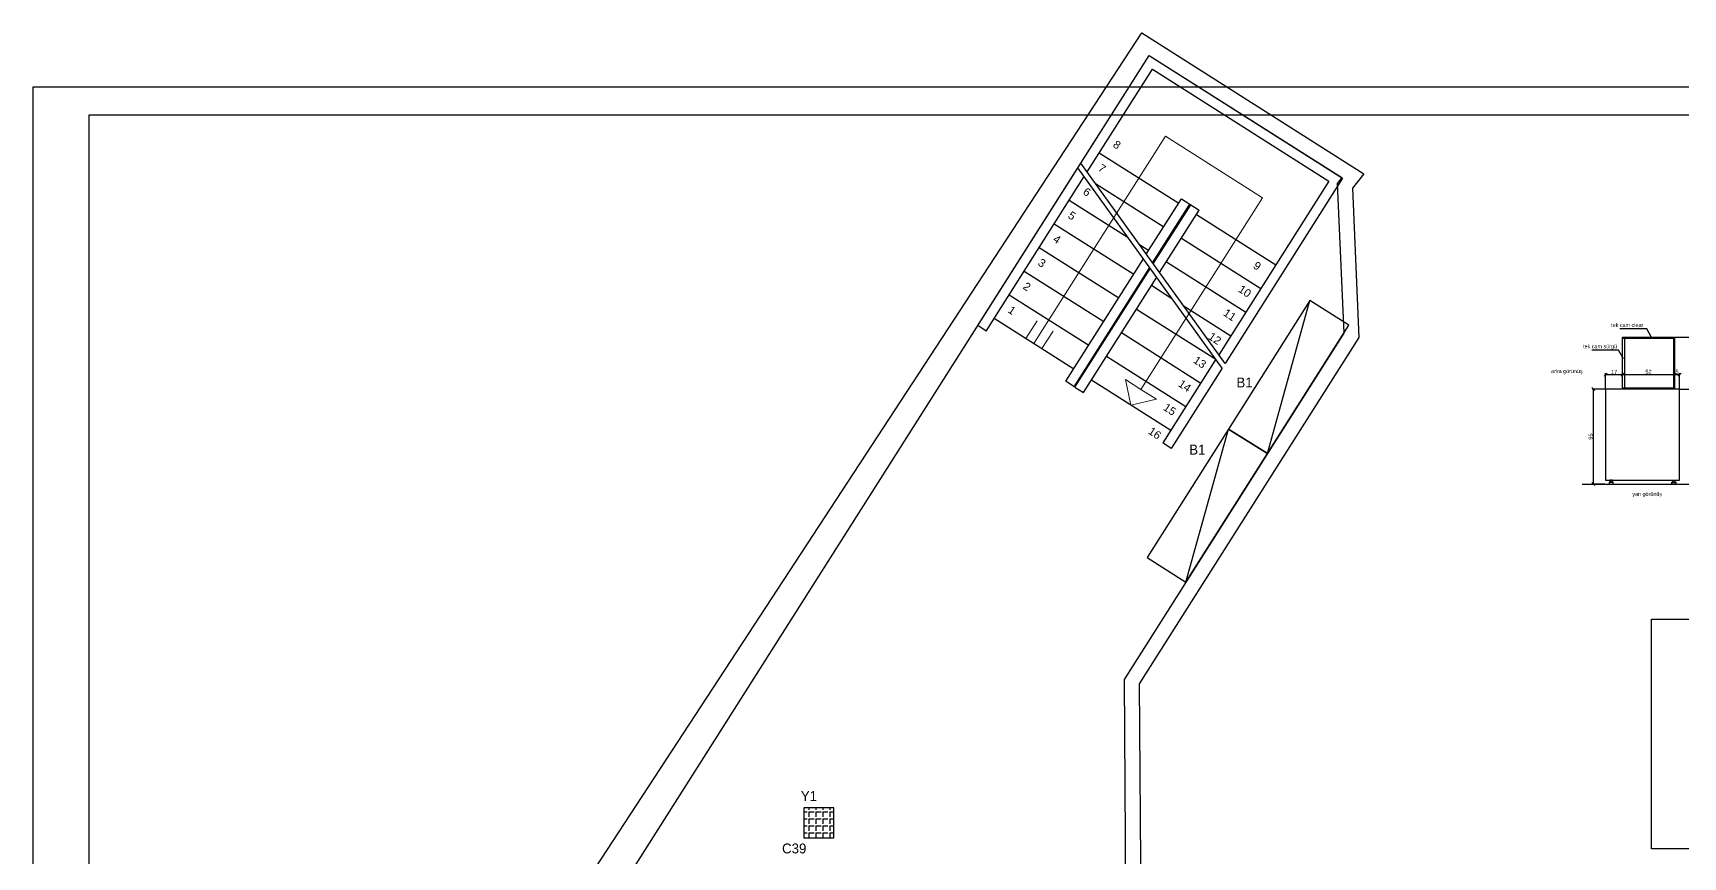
# Model space of a CAD drawing. Header units: centimetres. Extents: x 10243 to 22741, y 2279 to 4414.
# Drawn here: x 13462 to 15112, y 3468 to 4292 of the extents above; entities that cross this region are included whole.
import ezdxf

# ---------------------------------------------------------------- set-up
doc = ezdxf.new("R2010")
doc.units = ezdxf.units.CM
doc.header["$MEASUREMENT"] = 0
doc.layers.add('MUTFAKEKİPMAN', color=1, linetype='Continuous')
doc.layers.add('xxx_Auto_Duvar_Duvar Plan Kesit', color=7, linetype='Continuous', lineweight=30)
doc.layers.add('xxx_Auto_Merdiven_Merdiven', color=163, linetype='Continuous', lineweight=15)
doc.styles.add('AUTOBAN', font='')
doc.styles.get("Standard").update_dxf_attribs({"font": 'arial.ttf'})
doc.styles.add('TAKSİM', font='GOTHIC.TTF', dxfattribs={"height": 20})
doc.styles.get('AUTOBAN').set_extended_font_data('Helvetica Normal Tr')
doc.dimstyles.new('OLCU50', dxfattribs={"dimtxt": 8, "dimasz": 3, "dimexe": 1.25, "dimexo": 0.625, "dimtad": 1, "dimdec": 0, "dimtxsty": 'Standard', "dimblk": 'OBLIQUE', "dimcen": 2.5, "dimclrd": 256, "dimclre": 251, "dimclrt": 25, "dimadec": 0, "dimazin": 0, "dimtfac": 1, "dimtdec": 0, "dimtmove": 0, "dimatfit": 3, "dimldrblk": 'OBLIQUE', "dimfxl": 1, "dimarcsym": 0})

# ---------------------------------------------------------------- blocks, each defined once
blk = doc.blocks.new('merdiven')
at = {"layer": 'xxx_Auto_Merdiven_Merdiven', "lineweight": 30}
for points in [[(140082, -309912), (140766, -308835), (142699, -310062), (141523, -311916)], [(140145, -310000), (140797, -308973), (142561, -310093), (141460, -311829)], [(139051, -311537), (140053, -309958)], [(141494, -311962), (140053, -309958)], [(141523, -311916), (140082, -309912)], [(140266, -309809), (141060, -310313)], [(139136, -311591), (140116, -310045)], [(140229, -310117), (140910, -310549)], [(139966, -310282), (140554, -310655)], [(140736, -310823), (141087, -310270)], [(141087, -310270), (141264, -310383)], [(140799, -310910), (141171, -310324)], [(140806, -310919), (141180, -310329)], [(140869, -311006), (141264, -310383)], [(141237, -310425), (142031, -310929)], [(139816, -310518), (140610, -311022)], [(139666, -310755), (140460, -311258)], [(140668, -310727), (140760, -310785)], [(141087, -310662), (141881, -311165)], [(139930, -312094), (140708, -310868)], [(140937, -310898), (141731, -311402)], [(139516, -310991), (140310, -311495)], [(140014, -312148), (140770, -310956)], [(140022, -312153), (140777, -310964)], [(140107, -312207), (140840, -311052)], [(139366, -311228), (140160, -311731)], [(140787, -311134), (140993, -311265)], [(140637, -311371), (141431, -311874)], [(141106, -311337), (141581, -311638)], [(139136, -311591), (139051, -311537)], [(139216, -311464), (140010, -311968)], [(140487, -311607), (141281, -312111)], [(140337, -311844), (141131, -312347)], [(141431, -311874), (140901, -312710)], [(140014, -312148), (139930, -312094)], [(140187, -312080), (140981, -312584)], [(141494, -311962), (140985, -312764), (140901, -312710)], [(140022, -312153), (140107, -312207)]]:
    blk.add_lwpolyline(points, dxfattribs=at)
at = {"layer": 'xxx_Auto_Merdiven_Merdiven'}
for points in [[(140266, -309809), (140797, -308973)], [(139613, -311716), (140928, -309643)], [(140928, -309643), (141899, -310259)], [(140683, -312176), (141899, -310259)], [(139645, -311490), (139533, -311665)], [(139804, -311591), (139693, -311766)], [(140583, -312332), (140528, -312077), (140683, -312176)], [(140583, -312332), (140838, -312274), (140683, -312176)]]:
    blk.add_lwpolyline(points, dxfattribs=at)
at = {"layer": 'xxx_Auto_Merdiven_Merdiven', "char_height": 80, "width": 246.85, "attachment_point": 1, "rotation": 325.9365, "style": 'AUTOBAN'}
for s, insert in [('8', (140440, -309678)), ('7', (140290, -309914)), ('6', (140140, -310150)), ('5', (139990, -310387)), ('4', (139840, -310623)), ('3', (139690, -310860)), ('9', (141842, -310889)), ('2', (139540, -311096)), ('10', (141692, -311125)), ('1', (139390, -311333)), ('11', (141542, -311362)), ('12', (141392, -311598)), ('13', (141242, -311834)), ('14', (141092, -312071)), ('15', (140942, -312307)), ('16', (140792, -312544))]:
    blk.add_mtext(s, dxfattribs=dict(at, insert=insert))
blk = doc.blocks.new('_Oblique')
at = {"color": 0, "linetype": 'ByBlock', "lineweight": -2}
blk.add_line((-0.5, -0.5), (0.5, 0.5), dxfattribs=at)
blk = doc.blocks.new('*D143')
at = {"color": 251, "lineweight": -2, "transparency": 16777216}
for p, q in [((15034.5, 3936.3), (15034.5, 3951.5)), ((15051.5, 3936.3), (15051.5, 3951.5))]:
    blk.add_line(p, q, dxfattribs=at)
at = {"lineweight": -2, "transparency": 16777216}
blk.add_line((15034.5, 3950.2), (15051.5, 3950.2), dxfattribs=at)
at = {"layer": 'Defpoints', "color": 0, "transparency": 16777216}
for p in [(15051.5, 3950.2), (15034.5, 3935.7), (15051.5, 3935.7)]:
    blk.add_point(p, dxfattribs=at)
at = {"lineweight": -2, "transparency": 16777216, "xscale": 3, "yscale": 3, "zscale": 3, "rotation": 180}
blk.add_blockref('_Oblique', (15034.5, 3950.2), dxfattribs=at)
at = {"lineweight": -2, "transparency": 16777216, "xscale": 3, "yscale": 3, "zscale": 3}
blk.add_blockref('_Oblique', (15051.5, 3950.2), dxfattribs=at)
at = {"color": 25, "transparency": 16777216, "insert": (15043, 3952.8), "char_height": 4, "attachment_point": 5}
blk.add_mtext('17', dxfattribs=at)
blk = doc.blocks.new('*D144')
at = {"color": 251, "lineweight": -2, "transparency": 16777216}
for p, q in [((15051.5, 3936.3), (15051.5, 3951.5)), ((15103.5, 3936.2), (15103.5, 3951.5))]:
    blk.add_line(p, q, dxfattribs=at)
at = {"lineweight": -2, "transparency": 16777216}
blk.add_line((15051.5, 3950.2), (15103.5, 3950.2), dxfattribs=at)
at = {"layer": 'Defpoints', "color": 0, "transparency": 16777216}
for p in [(15103.5, 3950.2), (15051.5, 3935.7), (15103.5, 3935.6)]:
    blk.add_point(p, dxfattribs=at)
at = {"lineweight": -2, "transparency": 16777216, "xscale": 3, "yscale": 3, "zscale": 3, "rotation": 180}
blk.add_blockref('_Oblique', (15051.5, 3950.2), dxfattribs=at)
at = {"lineweight": -2, "transparency": 16777216, "xscale": 3, "yscale": 3, "zscale": 3}
blk.add_blockref('_Oblique', (15103.5, 3950.2), dxfattribs=at)
at = {"color": 25, "transparency": 16777216, "insert": (15077.5, 3952.9), "char_height": 4, "attachment_point": 5}
blk.add_mtext('52', dxfattribs=at)
blk = doc.blocks.new('*D145')
at = {"color": 251, "lineweight": -2, "transparency": 16777216}
for p, q in [((15103.5, 3936.2), (15103.5, 3951.5)), ((15108.5, 3936.2), (15108.5, 3951.5))]:
    blk.add_line(p, q, dxfattribs=at)
at = {"lineweight": -2, "transparency": 16777216}
blk.add_line((15103.5, 3950.2), (15108.5, 3950.2), dxfattribs=at)
at = {"layer": 'Defpoints', "color": 0, "transparency": 16777216}
for p in [(15108.5, 3950.2), (15103.5, 3935.6), (15108.5, 3935.6)]:
    blk.add_point(p, dxfattribs=at)
at = {"lineweight": -2, "transparency": 16777216, "xscale": 3, "yscale": 3, "zscale": 3, "rotation": 180}
blk.add_blockref('_Oblique', (15103.5, 3950.2), dxfattribs=at)
at = {"lineweight": -2, "transparency": 16777216, "xscale": 3, "yscale": 3, "zscale": 3}
blk.add_blockref('_Oblique', (15108.5, 3950.2), dxfattribs=at)
at = {"color": 25, "transparency": 16777216, "insert": (15106, 3952.9), "char_height": 4, "attachment_point": 5}
blk.add_mtext('5', dxfattribs=at)
blk = doc.blocks.new('*D146')
at = {"color": 251, "lineweight": -2, "transparency": 16777216}
for p, q in [((15033.8, 3935.7), (15021.1, 3935.7)), ((15033.8, 3840.7), (15021.1, 3840.7))]:
    blk.add_line(p, q, dxfattribs=at)
at = {"lineweight": -2, "transparency": 16777216}
blk.add_line((15022.3, 3935.7), (15022.3, 3840.7), dxfattribs=at)
at = {"layer": 'Defpoints', "color": 0, "transparency": 16777216}
for p in [(15034.5, 3935.7), (15022.3, 3840.7), (15034.5, 3840.7)]:
    blk.add_point(p, dxfattribs=at)
at = {"lineweight": -2, "transparency": 16777216, "xscale": 3, "yscale": 3, "zscale": 3}
for p, rotation in [((15022.3, 3935.7), 90), ((15022.3, 3840.7), 270)]:
    blk.add_blockref('_Oblique', p, dxfattribs=dict(at, rotation=rotation))
at = {"color": 25, "transparency": 16777216, "insert": (15019.6, 3888.2), "char_height": 4, "attachment_point": 5, "rotation": 90}
blk.add_mtext('95', dxfattribs=at)
blk = doc.blocks.new('*D147')
at = {"color": 251, "lineweight": -2, "transparency": 16777216}
for p, q in [((15104.1, 3987.7), (15131.3, 3987.7)), ((15109.1, 3935.7), (15131.3, 3935.7))]:
    blk.add_line(p, q, dxfattribs=at)
at = {"lineweight": -2, "transparency": 16777216}
blk.add_line((15130, 3987.7), (15130, 3935.7), dxfattribs=at)
at = {"layer": 'Defpoints', "color": 0, "transparency": 16777216}
for p in [(15103.5, 3987.7), (15108.5, 3935.7), (15130, 3935.7)]:
    blk.add_point(p, dxfattribs=at)
at = {"lineweight": -2, "transparency": 16777216, "xscale": 3, "yscale": 3, "zscale": 3}
for p, rotation in [((15130, 3987.7), 90), ((15130, 3935.7), 270)]:
    blk.add_blockref('_Oblique', p, dxfattribs=dict(at, rotation=rotation))
at = {"color": 25, "transparency": 16777216, "insert": (15127.4, 3961.7), "char_height": 4, "attachment_point": 5, "rotation": 90}
blk.add_mtext('52', dxfattribs=at)

msp = doc.modelspace()

# ---------------------------------------------------------------- hatches: boundary and pattern name
at = {"layer": 'MUTFAKEKİPMAN'}
h = msp.add_hatch(dxfattribs=at)
h.set_pattern_fill('ANGLE', color=256, angle=630)
h.set_pattern_definition([(270, (8698.998, 5671.368), (6.985, 1e-14), [5.08, -1.905]), (360, (8698.998, 5671.368), (-1e-14, 6.985), [5.08, -1.905])])
h.paths.add_polyline_path([(14263.14, 3517.03), (14263.14, 3487.03), (14233.14, 3487.03), (14233.14, 3517.03)])

# ---------------------------------------------------------------- linework, layer by layer
for p, q in [((15075.7, 3995.84), (15048.9, 3995.84)), ((15080.63, 3987.18), (15075.7, 3995.84)), ((15047.63, 3974.58), (15020.83, 3974.58)), ((15052.57, 3965.92), (15047.63, 3974.58))]:
    msp.add_line(p, q)
at = {"ltscale": 5}
msp.add_line((15011.3, 3840.65), (15454.3, 3840.65), dxfattribs=at)
for points in [[(13462.34, 2278.98), (16232.34, 2278.98), (16232.34, 4237.56), (13462.34, 4237.56)], [(13518.3, 2306.96), (16204.36, 2306.96), (16204.36, 4209.58), (13518.3, 4209.58)], [(15051.47, 3987.7), (15053.47, 3987.7), (15053.47, 3935.65), (15051.47, 3935.65)], [(15039.3, 3844.65), (15039.3, 3842.65), (15041.3, 3842.65), (15041.3, 3844.65)], [(15103.65, 3844.65), (15103.65, 3842.65), (15101.65, 3842.65), (15101.65, 3844.65)], [(15038.3, 3842.65), (15038.3, 3840.65), (15042.3, 3840.65), (15042.3, 3842.65)], [(15104.65, 3842.65), (15104.65, 3840.65), (15100.65, 3840.65), (15100.65, 3842.65)], [(15080.52, 3705.49), (15480.43, 3705.49), (15480.43, 3476.01), (15080.52, 3476.01)]]:
    msp.add_lwpolyline(points, close=True)
for points in [[(15051.47, 3987.7), (15103.47, 3987.65), (15103.47, 3935.6), (15051.47, 3935.65)], [(15051.47, 3986.7), (15102.47, 3986.65), (15102.47, 3936.61), (15051.47, 3936.65)]]:
    msp.add_lwpolyline(points, close=True, dxfattribs=at)
at = {"color": 1}
msp.add_lwpolyline([(15108.47, 3935.65), (15034.47, 3935.65), (15034.47, 3844.65), (15108.47, 3844.65)], close=True, dxfattribs=at)
at = {"layer": 'MUTFAKEKİPMAN'}
for p, q in [((14696.4, 3871.1), (14738.98, 4024.09)), ((14614.97, 3742.75), (14657.56, 3895.74))]:
    msp.add_line(p, q, dxfattribs=at)
for points in [[(14657.56, 3895.74), (14696.4, 3871.1), (14777.82, 3999.45), (14738.98, 4024.09)], [(14576.13, 3767.39), (14614.97, 3742.75), (14696.4, 3871.1), (14657.56, 3895.74)], [(14233.14, 3487.03), (14263.14, 3487.03), (14263.14, 3517.03), (14233.14, 3517.03)]]:
    msp.add_lwpolyline(points, close=True, dxfattribs=at)
at = {"layer": 'xxx_Auto_Duvar_Duvar Plan Kesit', "lineweight": 30}
for points in [[(13625.45, 2846.55), (14571.09, 4291.71), (14571.09, 4291.71), (14792.88, 4150.96), (14781.52, 4136.43), (14787.94, 3987.39), (14568.14, 3640.94), (14569.83, 3418.33)], [(14048, 3433.33), (14578.34, 4269.3), (14770.87, 4147.16), (14766.3, 4141.31), (14772.75, 3991.45), (14553.11, 3645.24)], [(14553.11, 3645.33), (14554.72, 3433.33)]]:
    msp.add_lwpolyline(points, dxfattribs=at)

# ---------------------------------------------------------------- block references
at = {"layer": 'xxx_Auto_Duvar_Duvar Plan Kesit', "color": 1, "lineweight": 30, "xscale": 0.1, "yscale": 0.1, "zscale": 0.1}
msp.add_blockref('merdiven', (501.78, 35152.81), dxfattribs=at)

# ---------------------------------------------------------------- texts
at = {"style": 'TAKSİM'}
for s, height, p in [('tek cam clear', 3.9, (15040.18, 3997.73)), ('tek cam sürgü', 3.9, (15012.12, 3976.48)), ('B1', 9.9, (14665.51, 3937.29, 0)), ('arka görünüş', 3.9, (14980.17, 3951.63)), ('B1', 9.9, (14618.34, 3870.14, 0)), ('yan görünüş', 3.9, (15061.35, 3828.78)), ('Y1', 9.9, (14229.98, 3523.83, 0)), ('C39', 9.9, (14211.24, 3471.36, 0))]:
    msp.add_text(s, height=height, dxfattribs=at).set_placement(p)

# ---------------------------------------------------------------- dimensions: what is measured, and where the dimension line sits
for base, p1, p2, picture, middle in [((15130.02, 3935.65), (15103.47, 3987.65), (15108.47, 3935.65), '*D147', (15127.35, 3961.65)), ((15022.31, 3840.65), (15034.47, 3935.65), (15034.47, 3840.65), '*D146', (15019.65, 3888.15))]:
    dim = msp.add_linear_dim(base=base, p1=p1, p2=p2, angle=90, dimstyle='OLCU50', override={"dimtxt": 4, "dimtmove": 1})
    dim.commit()
    dim.dimension.update_dxf_attribs({"geometry": picture, "text_midpoint": middle})
for base, p1, p2, picture, middle in [((15051.47, 3950.2), (15034.47, 3935.65), (15051.47, 3935.65), '*D143', (15042.97, 3952.83)), ((15103.47, 3950.2), (15051.47, 3935.65), (15103.47, 3935.6), '*D144', (15077.47, 3952.87)), ((15108.47, 3950.2), (15103.47, 3935.6), (15108.47, 3935.6), '*D145', (15105.97, 3952.86))]:
    dim = msp.add_linear_dim(base=base, p1=p1, p2=p2, dimstyle='OLCU50', override={"dimtxt": 4, "dimtmove": 1})
    dim.commit()
    dim.dimension.update_dxf_attribs({"geometry": picture, "text_midpoint": middle})

doc.saveas('drawing.dxf')
